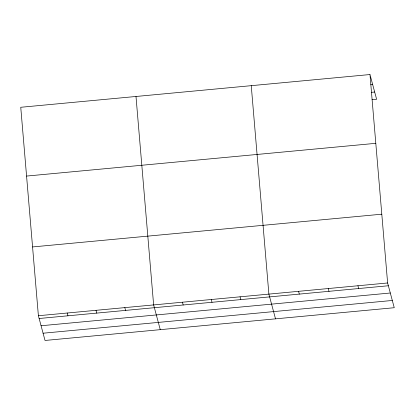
<?xml version="1.0" encoding="UTF-8"?>
<svg xmlns="http://www.w3.org/2000/svg" width="415" height="415" viewBox="0 0 415 415"><rect width="100%" height="100%" fill="white"/><g stroke="black" fill="none" stroke-linecap="round" stroke-linejoin="round"><path stroke-width="0.62" d="M369.983 74.539L20.75 107.283L38.388 315.727L45.017 340.461L394.25 307.717L387.62 282.978L369.983 74.539L376.613 99.273L372.094 99.699M370.735 84.743L372.67 84.561M371.441 92.327L374.667 92.026M26.57 176.069L375.803 143.325M32.567 246.941L381.8 214.192M38.388 315.727L387.62 282.978M39.135 318.502L388.367 285.753M41.075 325.749L390.308 293.006M43.077 333.214L392.31 300.47M357.938 285.764L358.679 288.539M328.255 288.55L328.996 291.325M298.567 291.33L299.308 294.105M275.513 318.85L268.884 294.116L251.246 85.672M240.072 296.813L240.814 299.589M211.261 299.516L212.003 302.291M182.45 302.219L183.191 304.994M160.263 329.655L153.633 304.921L135.996 96.477M124.822 307.624L125.569 310.394M96.01 310.321L96.757 313.097M67.199 313.024L67.946 315.799"/></g></svg>
